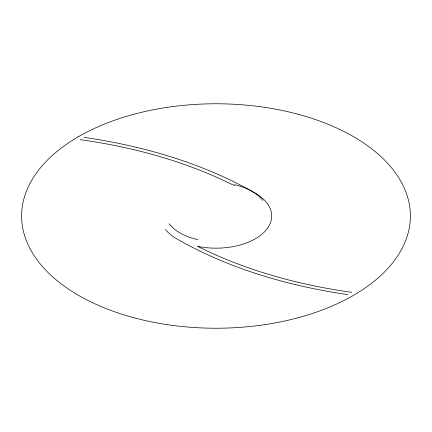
<?xml version="1.0" encoding="UTF-8"?>
<svg xmlns="http://www.w3.org/2000/svg" width="432" height="432" viewBox="0 0 432 432"><rect width="100%" height="100%" fill="white"/><g stroke="black" fill="none" stroke-linecap="round" stroke-linejoin="round"><path stroke-width="0.65" d="M80.098 139.66L80.752 139.752A362.27 209.158 0 0 1 232.286 184.604L234.355 185.641M351.902 292.34L351.248 292.248A362.27 209.158 0 0 1 199.714 247.396L197.645 246.359L198.785 246.591A55.712 32.168 0 0 0 257.402 237.524A55.712 32.168 0 0 0 266.895 202.916L265.642 201.398A55.712 32.168 0 0 0 255.393 193.255A367.011 211.891 0 0 0 85.18 137.56L84.035 137.398M347.965 294.602L346.82 294.44A367.011 211.891 0 0 1 176.607 238.745A55.712 32.168 0 0 1 166.358 230.602L165.559 229.635M262.856 200.561L262.564 200.162A50.971 29.43 0 0 0 253.881 192.44L252.061 191.327A50.971 29.43 0 0 0 234.268 184.653M169.144 223.695L169.436 224.1A50.971 29.43 0 0 0 178.119 231.822L179.96 232.94A50.971 29.43 0 0 0 197.732 239.603M78.538 136.636L71.534 140.902A194.4 112.234 0 0 0 82.183 297.41A194.4 112.234 0 0 0 353.462 295.364L360.466 291.098A194.4 112.234 0 0 0 349.817 134.59A194.4 112.234 0 0 0 78.538 136.636"/></g></svg>
